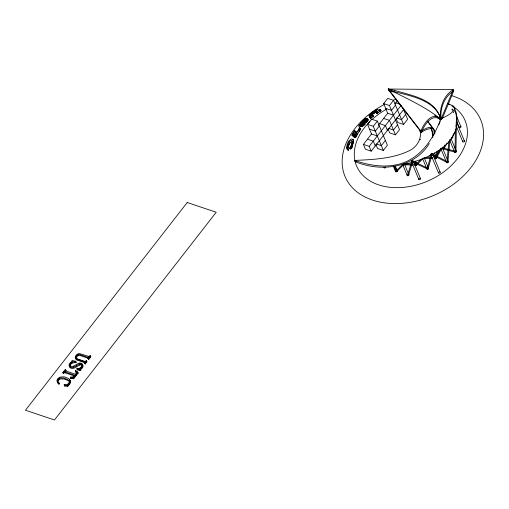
<?xml version="1.0" encoding="UTF-8"?>
<svg xmlns="http://www.w3.org/2000/svg" width="509" height="509" viewBox="0 0 509 509"><rect width="100%" height="100%" fill="white"/><g stroke="black" fill="none" stroke-linecap="round" stroke-linejoin="round"><path stroke-width="0.76" d="M449.975 139.345L447.875 162.193L447.685 161.767M447.099 161.926L447.252 162.568L447.812 162.167M455.091 149.385L455.396 129.178M455.962 151.784L456.382 124.578M457.063 122.325L456.834 116.599L455.542 110.523M72.017 361.116L72.011 360.614L75.688 361.205L76.089 362.173L75.943 362.58L72.698 362.974A4.072 2.863 -22.6 0 0 70.535 364.73L70.223 365.322A2.399 1.692 -22.6 0 0 70.191 366.245M455.822 151.618L455.504 152.204L455.129 151.688M367.593 120.843L366.289 122.612M352.75 140.02L352.667 139.708M438.249 150.709L436.258 158.356L435.519 158.127M368.535 119.889L366.416 122.631M368.872 115.836L372.359 112.394M367.733 118.762L367.263 119.577M434.202 134.185L433.954 129.471L427.974 121.46M395.996 171.266C397.504 171.578 396.384 171.609 396.015 171.062M447.182 159.718L448.849 141.597M412.697 161.48C412.468 162.371 412.856 160.621 412.761 161.544L408.479 175.236L408.224 174.746M431.231 154.081C431.836 155.08 432.714 153.801 431.416 154.462C431.537 153.362 432.535 153.807 431.238 154.049L427.286 168.504L427.585 169.058L428.171 168.746L432.128 154.272M369.407 115.327L373.014 112.037M350.567 149.175C350.968 148.125 348.977 147.807 349.759 148.183C352.183 144.963 352.196 150.721 349.581 148.354M443.549 147.858L444.128 147.795M453.424 133.969L452.437 137.589L452.246 137.144M351.954 147.406L352.024 147.056M412.627 161.092L411.94 161.334M346.814 147.006L346.731 147.979M456.128 124.737L456.528 117.344L455.587 111.382M456.904 124.151L455.663 130.088L452.908 136.234M75.027 376.24L74.995 376.316A6.566 4.619 -22.6 0 1 74.569 376.895L73.557 377.812M452.431 137.602L451.642 137.697M436.258 158.363L441.971 147.934L441.946 148.367M435.45 158.134L436.143 157.981M455.816 126.429L456.077 125.182M76.891 373.625L76.655 374.179A4.282 3.009 -22.6 0 1 75.994 375.044M427.286 168.504L427.643 169.02L428.177 168.727M444.242 147.979L447.156 143.054M408.479 175.236L407.951 175.503L407.594 175.001L411.876 161.289M435.971 155.824L437.167 151.237M352.063 146.885L352.68 145.084M69.491 365.774L70.293 364.259A3.442 2.424 -22.6 0 1 71.406 363.254A4.587 3.226 -22.6 0 0 72.176 362.612M352.311 142.246L351.878 143.697L352.196 141.158L351.522 140.376L350.23 140.885L348.932 142.196L347.017 147.254L347.183 148.596L348.468 149.684L348.264 150.289L347.278 149.468L347.475 148.895M351.121 145.918L351.827 143.85M369.623 116.854L369.979 116.319M443.555 147.674L443.937 147.406L444.262 147.845M81.675 364.183A3.328 2.341 -22.6 0 1 82.782 365.118L82.999 365.596A3.391 2.386 -22.6 0 1 82.967 366.741L82.49 367.708A6.191 4.358 -22.6 0 1 82.178 368.122A5.135 3.608 -22.6 0 1 81.147 369.127A4.187 2.946 -22.6 0 0 80.269 369.776A1.024 0.719 -22.6 0 0 80.269 370.577L77.311 369.897L77.012 368.586A11.987 8.43 -22.6 0 0 78.074 368.51M77.311 369.897L77.012 368.586M348.372 146.306L347.984 148.603L348.468 149.684M352.96 144.206C355.117 140.573 351.808 136.215 349.225 141.069M352.731 144.422L352.991 141.559M351.846 143.799L351.585 144.079M349.759 142.654L348.105 146.49L347.749 149.366M348.474 145.981L350.167 142.736L352.47 141.279M352.667 145.122L352.565 145.421M352.508 145.084L352.266 145.752M411.946 161.315L412.583 161.041M64.102 385.046L67.493 385.498L67.894 386.465L64.503 386.013L64.249 384.639A6.293 4.422 -22.6 0 0 66.965 384.371A3.054 2.144 -22.6 0 0 68.753 383.099M64.503 386.013L64.249 384.639M75.943 362.58L75.688 361.205M438.815 124.909L440.145 121.524M441.5 118.101L453.258 89.641L388.265 89.024L388.768 90.227L421.407 132.391C425.04 129.426 435.29 125.252 434.851 133.53M442.283 118.616L453.761 90.844L453.258 89.641C443.409 95.724 439.133 107.94 440.699 119.093C434.463 135.998 424.29 152.923 407.531 161.054C390.887 169.001 371.487 166.335 354.658 160.43L355.161 161.639C380.408 172.239 413.976 168.504 429.297 143.506M444.23 148.1L444.141 147.515M454.225 133.612L454.671 132.601L453.863 134.44M359.615 126.677L359.647 127.333L361.625 125.863M360.677 129.401L359.43 127.797L360.652 129.369A62.855 44.213 -22.6 0 0 356.001 136.902C355.047 138.493 352.75 136.889 354.544 135.903M353.742 136.908L355.059 135.954A63.549 44.697 -22.6 0 1 359.787 128.376M354.709 137.793L355.505 136.826A5.319 2.081 -44.7 0 0 355.88 136.393L355.95 136.367A2.564 1.043 -44.7 0 0 356.529 135.604L356.962 134.86M65.508 371.322L66.081 370.539L65.279 369.439L62.83 372.582L63.231 373.542L64.064 373.135A0.77 0.541 -22.6 0 1 65.063 372.715M423.583 158.153L416.489 164.999M76.63 372.881L76.204 372.403A20.513 14.43 -22.6 0 0 75.714 371.945L75.313 370.985L75.656 370.641L77.801 372.047L78.201 373.014L73.735 378.753L70.796 378.372L70.395 377.404L70.783 377.08A17.745 12.483 -22.6 0 0 72.329 377.023L74.174 375.935A6.566 4.619 -22.6 0 0 74.6 375.356L74.556 375.184A6.356 4.473 -22.6 0 0 73.996 374.968L64.624 371.812M70.796 378.372L70.56 377.08M357.541 133.861L357.331 134.223M353.959 131.856L354.016 131.755A4.53 1.947 -40.9 0 1 354.124 131.5L354.468 131.048M358.921 125.29L358.699 126.283L365.557 120.321M356.593 132.932L356.415 133.243M434.272 158.655C437.937 158 435.017 159.463 435.437 157.981L440.845 148.463M443.733 148.234L444.198 148.195L443.485 147.674L444.974 145.046M356.395 133.275L355.594 134.63M352.362 134.389C351.515 136.018 353.291 136.259 353.793 134.624M354.073 133.861L352.712 136.132L351.789 135.171C352.425 134.083 355.67 127.982 355.155 132.194M359.138 131.379L359.507 130.807A4.187 1.476 -43.8 0 0 359.869 129.897M403.911 164.604L403.968 164.248L396.791 171.501M355.358 132.073L355.568 131.761M354.436 130.915L354.62 130.641L355.524 131.646M384.46 167.2L384.721 167.652L385.275 167.207M357.681 131.201L358.629 129.757A4.034 1.432 -43.7 0 0 359.061 128.389L359.729 129.031M361.129 125.748C361.81 127.797 362.936 125.927 361.339 125.309A5.923 2.036 -38.9 0 0 363.082 123.961L363.394 123.655M361.307 125.36C360.906 125.373 364.444 126.187 361.944 126.735M451.82 137.977L448.429 142.386L443.982 146.726M421.382 159.075L415.77 164.432C415.121 165.686 418.379 164.91 414.581 165.132M435.437 157.981L435.857 157.777L434.222 157.739M63.638 373.682L63.237 372.715L63.657 372.174A0.77 0.541 -22.6 0 1 64.662 371.748M65.68 369.572L65.279 370.806L74.817 374.02A4.326 3.041 -22.6 0 0 75.357 374.172M63.231 373.542L64.458 371.971M64.917 371.385L65.68 370.406L65.279 369.439M77.069 358.775L84.997 361.435L86.549 360.817L86.95 361.784L85.257 363.954L84.449 362.853L84.729 362.491A0.77 0.541 -22.6 0 0 84.666 361.714M89.775 356.014L90.405 355.867L90.806 356.828L88.738 359.488L87.93 358.387L88.165 358.081A0.77 0.541 -22.6 0 0 88.102 357.305M70.395 377.404L73.334 377.786L77.801 372.047M85.257 363.954L84.857 362.993L86.549 360.817M88.738 359.488L88.331 358.521L90.405 355.867M84.85 363.82L85.13 363.458A0.77 0.541 -22.6 0 0 85.226 362.79M86.142 360.684L86.543 361.644L85.767 362.395M88.331 359.354L88.566 359.049A0.77 0.541 -22.6 0 0 88.744 358.533M89.998 355.727L90.182 356.974A0.91 0.636 -22.6 0 1 89.349 357.509M377.315 135.954L371.513 134.001L367.498 124.355L371.545 119.163L377.341 121.11L387.387 145.23L383.341 150.422L377.538 148.475L375.82 144.34M393.495 115.18L387.693 113.227L383.671 103.582L387.718 98.39L393.521 100.337L403.561 124.457L407.607 119.265L402.727 107.552M383.341 150.422L373.301 126.302L377.341 121.11M387.947 128.758L389.671 132.894L395.474 134.847L399.514 129.655L389.474 105.535L393.521 100.337M403.586 109.62L371.233 151.16L365.437 149.213L363.426 144.391L371.513 134.001M378.257 125.348L387.693 113.227M394.882 103.995L397.128 101.113M379.351 125.933L375.305 131.131L369.509 129.178M395.531 105.166L391.485 110.358L385.682 108.404M371.233 151.16L369.229 146.338L401.13 105.369M385.377 140.408L381.33 145.599L376.253 143.894M397.51 124.826L393.463 130.024L388.386 128.313M405.597 114.442L401.55 119.634L396.479 117.929M359.061 128.262L359.405 127.829M360.76 124.947L361.912 123.617M68.76 383.105L69.154 382.514A2.628 1.845 -22.6 0 0 69.345 381.731L68.836 380.503M415.821 164.382L416.438 164.452M68.836 380.503A8.411 5.917 -22.6 0 0 67.894 379.657L63.746 378.022L60.043 378.009A2.704 1.902 -22.6 0 0 58.929 378.575L58.459 378.995A3.932 2.768 -22.6 0 0 58.09 379.44A3.315 2.329 -22.6 0 0 57.651 381.241A5.122 3.608 -22.6 0 0 59.012 382.844L59.394 383.831L58.904 384.13L58.503 383.162A6.172 4.339 -22.6 0 1 57.014 381.273L57.014 381.126A3.76 2.647 -22.6 0 1 57.6 379.052L58.529 378.111A4.409 3.099 -22.6 0 1 60.336 377.08L64.198 376.794L68.702 378.556A7.743 5.446 -22.6 0 1 69.784 379.829L70.102 380.866A4.492 3.162 -22.6 0 1 69.797 382.374L69.237 383.264A4.358 3.067 -22.6 0 1 68.441 384.066A2.787 1.96 -22.6 0 0 67.633 384.747M361.339 124.431L361.651 124.062M364.368 119.246L366.289 118.311L367.04 119.367M364.342 119.278L364.126 119.526A3.633 1.209 -36.9 0 1 363.82 119.844M371.583 117.573L371.201 117.942M363.572 125.621L364.832 124.311M361.753 123.948L362.16 123.502M365.799 121.148L365.354 121.638M407.671 174.841L408.084 174.708M365.895 121.206L364.966 122.211M361.008 122.605L361.829 121.74M361.237 122.51L359.577 125.176A10.842 4.237 -38 0 1 361.664 122.745M365.074 121.937L364.915 122.262M364.864 122.313L362.917 124.336A4.613 1.858 -38 0 0 362.675 124.571M362.236 123.42L362.675 122.962M364.832 122.198L364.431 122.618M362.217 123.293L362.841 122.656M365.513 123.445L364.921 124.056M370.679 115.778L376.386 111.713M365.017 124.12L365.061 124.075A6.827 2.348 -38.9 0 1 362.236 126.518M453.303 112.712L455.052 110.078L454.938 108.557L453.863 107.208L451.827 106.031M366.289 118.311L365.863 118.75L366.639 119.895M370.457 115.81L370.921 115.365M75.714 371.945L76.064 371.608L75.656 370.641M364.508 121.078L364.05 121.517M396.078 170.916L403.198 164.032M58.732 379.25L58.02 380.019L57.619 379.052M362.064 123.178L363.973 121.587M362.758 124.4L363.617 123.585M361.88 123.356L360.696 124.45M363.267 122.389L363.706 121.975M363.808 123.401L363.171 122.128L367.638 118.654M362.853 120.767L363.458 122.077M362.605 124.546L362.179 124.94M364.272 122.962L364.66 122.605M378.015 112.616L377.493 113.023M364.902 122.383L365.258 122.065M75.968 375.063L75.816 375.133A4.326 3.041 -22.6 0 1 75.567 375.088M363.782 121.912L364.221 121.524M369.884 117.28L370.247 116.962M370.692 118.393L373.262 116.326M370.851 118.362L369.782 117.363L372.505 115.168M364.368 121.403L364.73 121.11M365.602 120.283L365.793 119.793M365.647 120.245L366.703 119.558M372.334 115.206L372.696 115.009M373.262 116.224L373.651 116.014L372.842 114.9M372.9 116.516L372.378 116.905M360.976 125.997L360.69 126.187M373.103 113.558L373.969 112.928M415.834 164.369L416.216 164.273M360.06 124.979L359.748 125.169M441.997 148.342L433.483 153.877M453.761 90.844C444.115 96.818 439.738 108.716 441.157 119.698M376.342 112.139L376.781 111.834M376.552 112.088L376.208 112.234L377.016 113.462M376.259 112.311L376.927 113.424L377.277 113.176M377.029 113.354L380.917 110.816M376.635 111.935L379.969 109.772M371.716 115.683L371.901 115.549A4.626 1.381 -34 0 0 372.085 115.352M379.237 110.129L380.509 109.429M379.899 109.728L380.242 109.6M380.751 110.835L381.114 110.606M380.287 109.48L380.929 110.72M380.465 111.019L379.867 111.369M375.667 111.795L376.921 111.064M58.503 383.162L58.987 382.87M374.599 110.994L374.624 110.975A2.144 0.744 -30.9 0 1 375.451 110.536L375.814 110.517M375.61 110.205L375.96 110.001M452.507 109.13L452.628 109.868M452.367 137.583L451.763 137.621M413.27 162.072L422.655 158.878L431.238 155.041M428.941 156.193L430.722 155.302M368.083 119.87L368.408 119.774M73.684 366.098L73.391 366.219A4.18 2.939 -22.6 0 1 72.844 366.404L72.717 366.435A2.233 1.572 -22.6 0 1 71.336 366.474L70.064 365.71A2.399 1.692 -22.6 0 1 69.803 364.355L70.134 363.763A4.072 2.863 -22.6 0 1 72.291 361.994L75.542 361.613M77.934 354.608L79.824 354.608L88.044 357.363M78.335 355.575L80.225 355.568L88.451 358.323M79.296 364.056L77.336 365.106A39.772 27.976 -22.6 0 0 76.312 365.761A12.649 8.895 -22.6 0 1 75.447 366.315L73.531 367.237M79.697 365.023L77.737 366.073A39.772 27.976 -22.6 0 0 76.713 366.722A12.649 8.895 -22.6 0 1 75.847 367.282L73.932 368.198A4.034 2.838 -22.6 0 1 69.555 366.773M447.742 162.269L447.055 162.199M79.671 369.26L79.951 369.171A3.302 2.322 -22.6 0 0 81.828 367.759A5.281 3.716 -22.6 0 0 82.064 367.485L82.49 366.423A1.712 1.203 -22.6 0 0 82.375 365.958A3.455 2.43 -22.6 0 0 81.103 364.991A2.112 1.489 -22.6 0 0 79.697 364.998M411.297 162.632L405.196 164.248M353.221 133.466L356.383 132.785M354.092 134.452L356.561 133.924M357.28 131.481L354.079 132.085M73.175 377.926L72.73 377.983A17.745 12.483 -22.6 0 1 71.184 378.041L70.961 378.047M423.246 158.363L432.707 158.611M403.522 164.782L413.009 165.081M78.074 368.51L79.55 368.211A3.302 2.322 -22.6 0 0 81.427 366.792A5.281 3.716 -22.6 0 0 81.663 366.525L82.089 365.456A1.712 1.203 -22.6 0 0 81.974 364.991A3.455 2.43 -22.6 0 0 80.702 364.024M78.666 369.451L78.475 369.47A11.987 8.43 -22.6 0 1 77.413 369.547M455.504 152.204L455.141 151.86M354.658 160.43C372.97 159.546 392.102 158.903 408.956 150.887C416.96 147.228 422.82 138.047 419.524 129.286M355.161 161.639L356.675 161.569M443.594 147.725L444.001 147.763M75.415 374.166L75.587 374.077A4.282 3.009 -22.6 0 0 76.235 373.212L76.484 372.353L75.796 371.443A20.513 14.43 -22.6 0 0 75.307 370.985M391.141 90.252L388.768 90.227L390.028 90.977M416.158 165.158L415.777 164.897M435.844 158.662L435.443 158.172L436.175 158.299M425.594 157.51L432.656 157.695M405.094 163.917L416.101 164.267M412.188 161.856L427.566 169.052M441.468 148.545L455.37 152.191M74.708 361.937L76.089 362.173M369.108 115.899L370.845 116.262M369.948 117.057L370.8 117.235M369.528 115.422L371.315 115.829M370.469 116.612L370.8 116.688M76.91 368.93L79.862 369.617L80.263 370.584M442.41 147.845L455.644 151.313M448.321 103.823L453.36 105.999L454.435 107.348L454.55 108.869C451.916 114.239 445.572 116.294 440.699 119.093C432.122 110.803 423.539 123.795 420.905 131.182L421.407 132.391C424.105 125.246 432.128 112.336 440.781 119.952L438.179 117.802M395.779 102.843L400.131 104.307M383.671 103.582L389.474 105.535M403.561 124.457L397.758 122.51L396.326 119.061M383.646 118.425L389.449 120.372L395.474 134.847M379.599 123.617L385.402 125.564L387.413 130.393M367.498 124.355L373.301 126.302M367.473 139.192L373.269 141.146L375.279 145.968M363.426 144.391L369.229 146.338M90.398 356.694L90.806 356.828M88.801 356.395L79.296 353.526A2.621 1.845 -22.6 0 0 78.112 353.831A4.498 3.162 -22.6 0 0 75.962 355.505A4.015 2.825 -22.6 0 0 75.3 357.611A3.207 2.252 -22.6 0 0 76.064 358.794L84.615 361.765M88.216 357.025L88.706 357.191M87.93 358.387L88.331 358.521M86.543 361.644L86.95 361.784M77.476 359.742L85.296 362.37M85.016 362.732L76.465 359.755M84.449 362.853L84.857 362.993M65.68 370.406L66.081 370.539M65.025 372.773L74.403 375.928M62.83 372.582L63.237 372.715M375.973 110.587L377.354 111.229M377.417 112.133L376.762 111.821A1.088 0.35 -30.5 0 0 377.322 111.433M412.481 160.984L428.012 168.32M390.059 90.869L388.768 90.227C406.856 95.457 434.877 98.371 441.093 119.698M431.848 153.724L446.927 161.378M431.517 154.577L447.252 162.568M377.513 109.435L378.861 110.16M393.311 92.014L388.265 89.024L420.905 131.182C424.487 129.432 429.577 125.354 433.413 128.491M76.064 371.608L76.598 371.958M77.667 372.664L78.201 373.014M434.686 115.314L437.549 117.344M351.458 144.944L352.432 145.797M347.246 145.256L348.22 146.121M353.933 136.488L354.875 137.43M356.001 136.902L355.059 135.954M363.598 123.636L364.45 124.705M362.885 122.745L363.674 123.757M428.018 122.084L431.651 126.766M433.006 128.523L433.916 129.693M364.73 118.832L365.233 119.526M369.89 117.382L370.673 118.521M69.459 381.769L69.237 381.464A8.411 5.917 -22.6 0 0 68.295 380.617L64.147 378.989L60.45 378.97A2.704 1.902 -22.6 0 0 59.337 379.542L58.866 379.956A3.932 2.768 -22.6 0 0 58.49 380.408A3.315 2.329 -22.6 0 0 58.051 382.208A5.122 3.608 -22.6 0 0 59.413 383.811M372.295 112.572L373.027 113.749M70.185 380.796L70.503 381.826A4.492 3.162 -22.6 0 1 70.197 383.334L69.638 384.231A4.358 3.067 -22.6 0 1 68.842 385.027A2.787 1.96 -22.6 0 0 68.034 385.707M396.823 171.056L394.914 166.354M431.066 128.058L432.663 132.754L433.184 136.068M456.357 115.74L460.938 126.741M456.789 121.556L459.233 127.422M456.802 122.65L464.45 141.025M456.274 126.162L462.745 141.706M451.101 138.779L456.363 151.408M449.689 140.16L454.658 152.089M442.429 147.756L448.276 161.798M440.724 148.437L446.565 162.479M434.559 152.827L436.671 157.898M432.854 153.508L434.661 157.854M432.535 153.813A0.916 0.649 -22.6 0 1 431.46 154.844A0.916 0.649 -22.6 0 1 431.059 153.801A0.916 0.649 -22.6 0 1 432.535 153.813L440.183 172.182M430.83 154.494L438.478 172.863M424.118 157.561L428.584 168.282M422.413 158.242L426.879 168.963M415.579 161.022L416.419 163.039M414.154 162.371L415.274 165.062M413.168 161.073L420.491 178.672M411.463 161.754L418.786 179.353M404.401 163.987L408.892 174.772M402.695 164.668L407.187 175.452M395.34 166.188L397.287 170.871M393.781 166.029L396.008 171.38M393.355 166.201L395.582 171.552M77.915 354.576A3.06 2.151 -22.6 0 0 76.433 355.816L76.808 356.771A3.048 2.144 -22.6 0 0 77.438 359.78M73.69 366.111A10.74 7.552 -22.6 0 0 75.733 364.947A23.185 16.307 -22.6 0 1 77.572 363.833L78.901 363.203A2.284 1.603 -22.6 0 1 79.741 363.019L81.262 363.229A3.328 2.341 -22.6 0 1 82.382 364.151L82.598 364.635A3.391 2.386 -22.6 0 1 82.566 365.774L82.089 366.741A6.191 4.358 -22.6 0 1 81.777 367.154A5.135 3.608 -22.6 0 1 80.746 368.166L81.141 369.127M76.312 365.755L76.713 366.722M72.011 361.116A0.948 0.662 -22.6 0 1 71.877 361.524A4.587 3.226 -22.6 0 1 70.993 362.287L71.406 363.261M73.334 377.786L73.735 378.753M68.441 384.066L68.842 385.033M431.161 128.204L432.16 131.551L432.714 137.481M419.817 129.757L420.657 132.69M374.172 113.049A14.723 5.892 -30.3 0 1 375.814 111.961M370.597 115.327A13.349 5.701 -30.1 0 1 372.855 113.431M372.823 111.942A9.308 3.792 -30.5 0 1 374.478 110.828M376.024 110.052A2.297 0.738 -29.7 0 1 377.481 109.359M372.779 112.572A14.85 5.79 -30.4 0 1 375.833 110.523M370.8 116.453A1.018 0.344 -34 0 1 370.635 116.606M370.66 116.606A3.34 1.088 -34.7 0 1 370.437 116.816M367.835 119.38A9.932 3.188 -37.8 0 1 366.385 121.148M363.7 123.413A8.068 2.59 -39.2 0 1 363.439 123.662M364.819 122.586A12.763 3.875 -39.5 0 1 364.056 123.382M366.397 120.239A4.708 1.4 -39 0 1 365.589 121.155M361.734 121.721A10.498 4.466 -35.7 0 1 362.542 120.945M363.496 120.55A5.561 1.998 -36 0 1 365.831 118.883M361.505 122.535A12.897 5.364 -35.9 0 1 363.381 120.722M360.696 124.52A3.55 1.298 -39.1 0 1 360.092 125.029M355.11 135.254A4.46 1.743 -44.7 0 1 354.519 135.865M355.645 134.611A2.914 1.209 -44.6 0 1 355.218 135.273M352.616 134.147A1.043 0.426 -43.2 0 1 352.845 133.708M348.22 150.34A4.027 1.972 -49.8 0 1 347.844 149.302M352.387 145.695A6.133 2.914 -49.9 0 1 350.847 148.749M351.954 147.801A1.839 0.91 -48.6 0 1 351.948 147.413M346.903 145.377A14.093 7.692 -42 0 1 348.703 141.057M346.941 146.948A13.794 7.075 -44.9 0 1 347.405 145.205M353.348 139.568A14.386 6.057 -49.8 0 1 353.055 141.814M350.936 146.617A4.944 2.5 -47.4 0 1 351 146.28M351.172 145.504A6.057 2.869 -49.9 0 1 349.817 147.909M352.037 143.843A12.827 5.529 -51.2 0 1 351.547 145.281M347.24 149.512A4.002 1.96 -49.8 0 1 346.864 148.475M451.324 95.558A73.512 51.708 -22.6 0 1 463.674 175.662A73.512 51.708 -22.6 0 1 354.798 190.054A73.512 51.708 -22.6 0 1 384.448 104.396M393.311 100.248A73.512 51.708 -22.6 0 1 396.142 99.128M453.57 106.82A58.809 41.369 -22.6 0 1 449.224 167.461A58.809 41.369 -22.6 0 1 370.457 181.223A58.809 41.369 -22.6 0 1 370.049 121.409M371.659 119.876A58.809 41.369 -22.6 0 1 386.42 109.244M447.914 103.62A58.809 41.369 -22.6 0 1 449.861 104.587M460.384 126.391A0.916 0.649 -22.6 0 1 460.88 127.218A0.916 0.649 -22.6 0 1 459.621 127.74A0.916 0.649 -22.6 0 1 459.379 126.805M452.762 110.154A0.916 0.649 -22.6 0 1 452.348 108.971M452.259 136.775A0.916 0.649 -22.6 0 1 452.686 137.748A0.916 0.649 -22.6 0 1 451.228 137.952M463.934 140.681A0.916 0.649 -22.6 0 1 464.367 141.54A0.916 0.649 -22.6 0 1 463.082 142.011A0.916 0.649 -22.6 0 1 462.942 141.038M420.046 139.727A0.916 0.649 -22.6 0 1 420.192 139.6M419.97 139.714A0.916 0.649 -22.6 0 1 420.16 139.53M444.554 147.273A0.916 0.649 -22.6 0 1 444.096 148.469M443.18 148.38A0.916 0.649 -22.6 0 1 443.091 148.265M443.6 147.279A0.916 0.649 -22.6 0 1 443.905 147.177M455.809 151.065A0.916 0.649 -22.6 0 1 456.312 151.879A0.916 0.649 -22.6 0 1 455.065 152.42A0.916 0.649 -22.6 0 1 454.785 151.51M436.385 157.612A0.916 0.649 -22.6 0 1 436.194 158.776A0.916 0.649 -22.6 0 1 434.934 158.407M447.646 161.442A0.916 0.649 -22.6 0 1 448.251 162.206A0.916 0.649 -22.6 0 1 447.048 162.816A0.916 0.649 -22.6 0 1 446.654 161.951M442.079 147.451A0.916 0.649 -22.6 0 1 442.054 148.571A0.916 0.649 -22.6 0 1 440.705 148.386M416.801 164.159A0.916 0.649 -22.6 0 1 416.769 165.056A0.916 0.649 -22.6 0 1 415.599 165.368A0.916 0.649 -22.6 0 1 415.357 164.534M428.171 167.957A0.916 0.649 -22.6 0 1 428.438 168.886A0.916 0.649 -22.6 0 1 427.121 169.23A0.916 0.649 -22.6 0 1 427.159 168.218M424.067 158.032A0.916 0.649 -22.6 0 1 422.731 158.541M439.521 171.832A0.916 0.649 -22.6 0 1 440.17 172.583A0.916 0.649 -22.6 0 1 438.949 173.206A0.916 0.649 -22.6 0 1 438.586 172.309M385.714 167.194A0.916 0.649 -22.6 0 1 384.626 168.002A0.916 0.649 -22.6 0 1 384.015 167.213M397.236 170.769A0.916 0.649 -22.6 0 1 396.925 171.673A0.916 0.649 -22.6 0 1 395.773 171.781A0.916 0.649 -22.6 0 1 395.754 170.909M396.244 170.591A0.916 0.649 -22.6 0 1 397.084 170.63M408.479 174.441A0.916 0.649 -22.6 0 1 408.676 175.452A0.916 0.649 -22.6 0 1 407.289 175.611A0.916 0.649 -22.6 0 1 407.773 174.523M404.432 164.153A0.916 0.649 -22.6 0 1 403.592 164.986A0.916 0.649 -22.6 0 1 402.67 164.553M419.677 178.328A0.916 0.649 -22.6 0 1 420.479 179.06A0.916 0.649 -22.6 0 1 419.149 179.664A0.916 0.649 -22.6 0 1 419.072 178.608M412.048 160.825A0.916 0.649 -22.6 0 1 413.2 161.289A0.916 0.649 -22.6 0 1 411.934 162.097A0.916 0.649 -22.6 0 1 411.717 161.035M76.834 356.777A3.06 2.151 -22.6 0 1 78.316 355.543M77.737 355.206A4.498 3.162 -22.6 0 0 76.369 356.472A4.015 2.825 -22.6 0 0 75.701 358.571A3.207 2.252 -22.6 0 0 76.465 359.761M77.037 358.82A3.048 2.144 -22.6 0 1 76.407 355.81M89.826 356.02A0.91 0.636 -22.6 0 1 88.731 356.542M69.523 366.785A3.321 2.335 -22.6 0 1 69.466 365.926M80.753 368.179A4.187 2.946 -22.6 0 0 79.868 368.815A1.024 0.719 -22.6 0 0 79.868 369.617M79.296 364.03A2.112 1.489 -22.6 0 1 80.683 364.043M73.538 367.275A4.034 2.838 -22.6 0 1 69.148 365.806A3.321 2.335 -22.6 0 1 69.09 364.807L69.892 363.292A3.442 2.424 -22.6 0 1 71.005 362.293M58.001 380.013A3.76 2.647 -22.6 0 0 57.415 382.087L57.447 382.227A6.172 4.339 -22.6 0 0 58.923 384.11M59.127 378.919A4.409 3.099 -22.6 0 1 59.337 378.766M69.478 379.854A7.743 5.446 -22.6 0 1 70.185 380.796M66.444 385.517A6.293 4.422 -22.6 0 1 64.668 385.567M67.512 385.262A3.054 2.144 -22.6 0 0 69.154 384.066L69.561 383.474A2.628 1.845 -22.6 0 0 69.746 382.698M67.812 386.496A1.234 0.865 -22.6 0 1 68.047 385.714M67.411 385.529A1.234 0.865 -22.6 0 1 67.646 384.753M403.115 164.254L403.395 164.751L403.115 164.235M187.217 202.506L25.45 410.229L54.457 419.976L216.223 212.253L187.217 202.506M394.38 90.36L388.265 89.024C406.106 98.288 424.913 106.445 440.699 119.093C435.812 99.23 411.094 95.336 394.38 90.36"/></g></svg>
